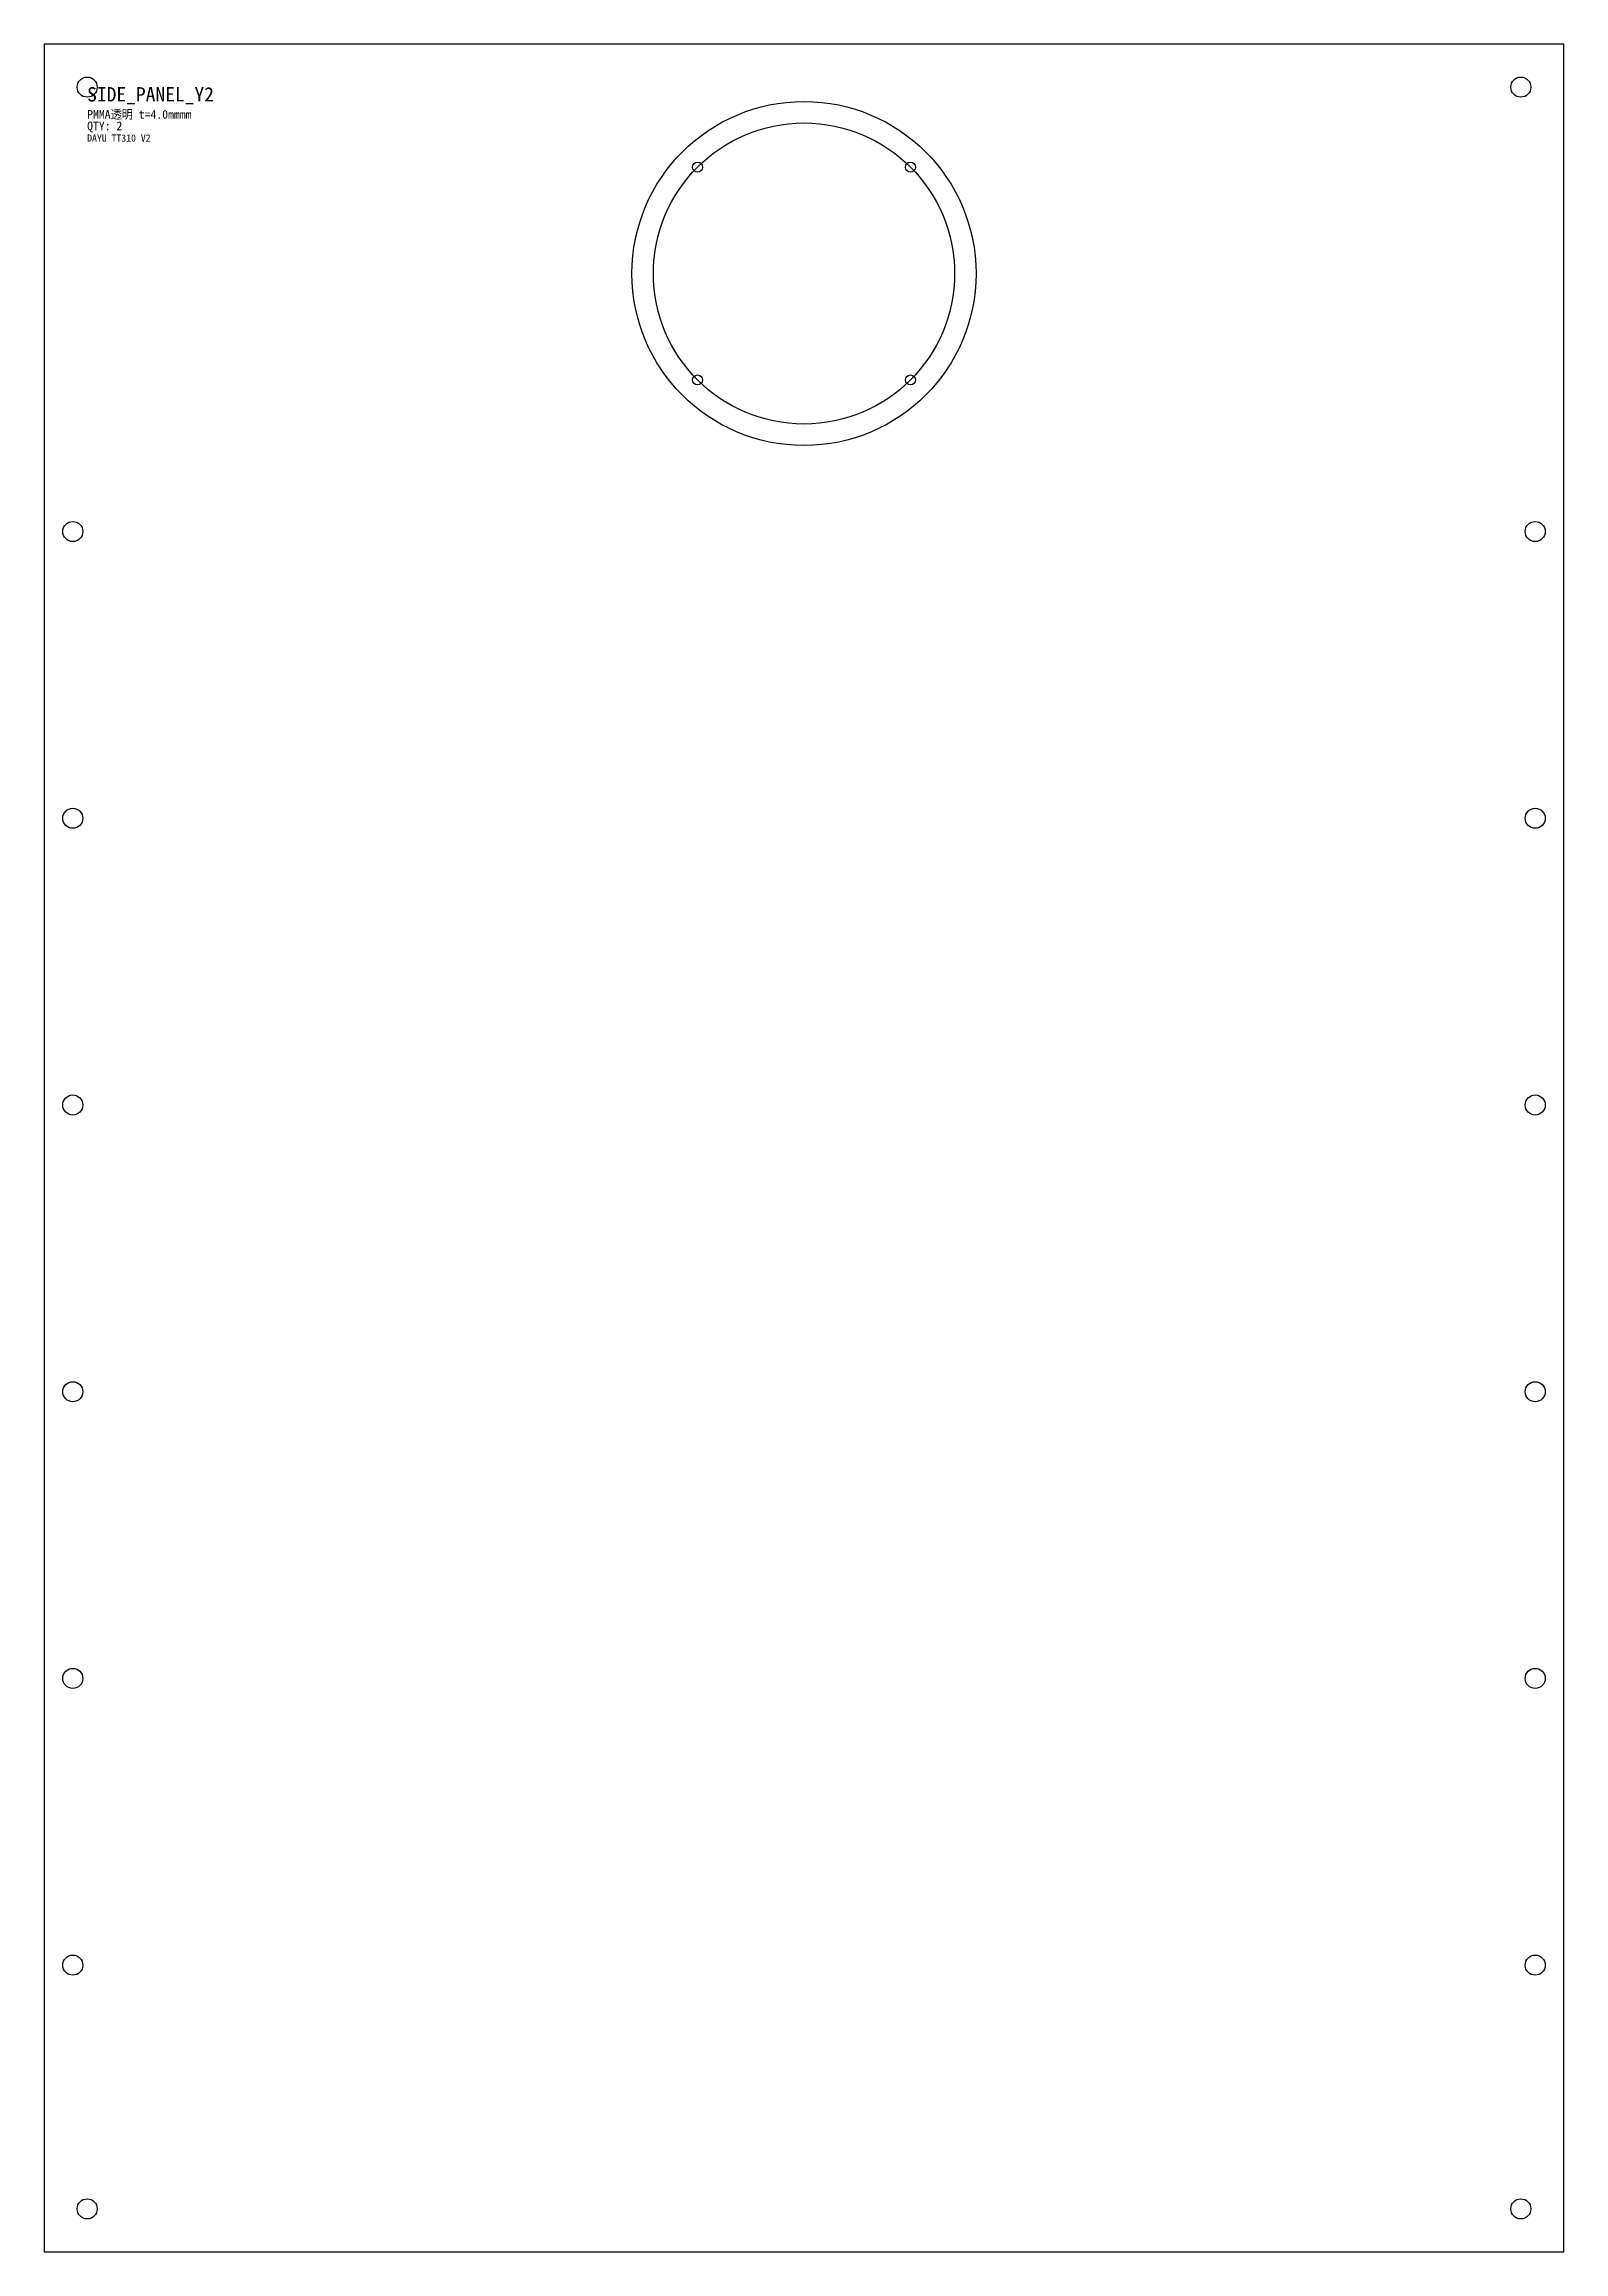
# Model space of a CAD drawing. Extents: x 0 to 530, y 0 to 770.
import ezdxf

# ---------------------------------------------------------------- set-up
doc = ezdxf.new("R2010")
doc.units = 0
doc.layers.add('CUT', color=1, linetype='CONTINUOUS')
doc.layers.add('TEXT', color=7, linetype='CONTINUOUS')

msp = doc.modelspace()

# ---------------------------------------------------------------- linework, layer by layer
at = {"layer": 'CUT'}
for p, q in [((530, 770), (0, 770)), ((0, 770), (0, 0)), ((530, 0), (530, 770)), ((0, 0), (530, 0))]:
    msp.add_line(p, q, dxfattribs=at)
for centre, radius in [((15, 755), 3.5), ((515, 755), 3.5), ((265, 690), 60), ((265, 690), 52.5), ((227.877, 727.123), 1.75), ((302.123, 727.123), 1.75), ((227.877, 652.877), 1.75), ((302.123, 652.877), 1.75), ((10, 600), 3.5), ((520, 600), 3.5), ((10, 500), 3.5), ((520, 500), 3.5), ((10, 400), 3.5), ((520, 400), 3.5), ((10, 300), 3.5), ((520, 300), 3.5), ((10, 200), 3.5), ((520, 200), 3.5), ((10, 100), 3.5), ((520, 100), 3.5), ((15, 15), 3.5), ((515, 15), 3.5)]:
    msp.add_circle(centre, radius, dxfattribs=at)

# ---------------------------------------------------------------- texts
at = {"layer": 'TEXT'}
for s, height, p in [('SIDE_PANEL_Y2', 5, (15, 750)), ('PMMA透明 t=4.0mmmm', 3, (15, 744)), ('QTY: 2', 3, (15, 740)), ('DAYU TT310 V2', 2.5, (15, 736))]:
    msp.add_text(s, height=height, dxfattribs=at).set_placement(p)

doc.saveas('drawing.dxf')
